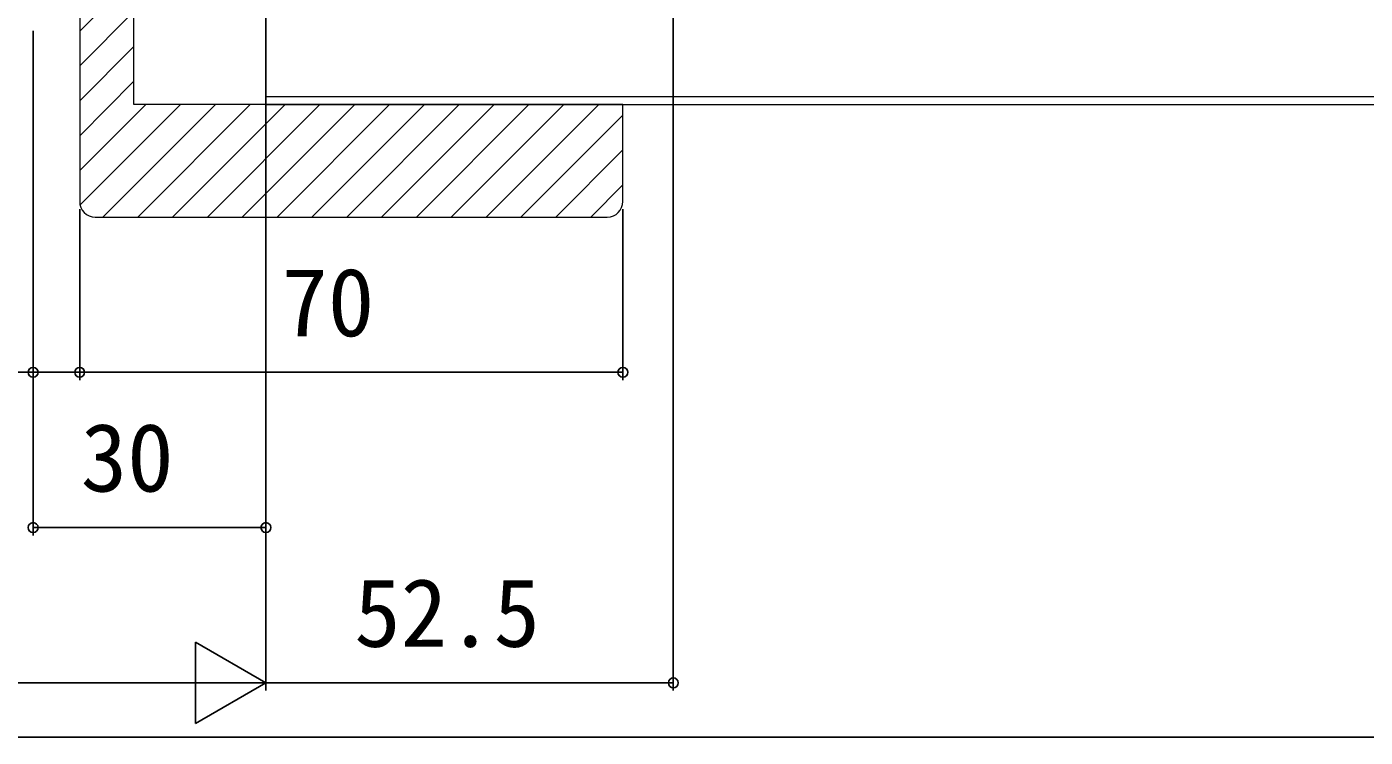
# Model space of a CAD drawing. Units: millimetres, scale not verified. Extents: x -525 to 525, y -783 to 779.
# Drawn here: x 200.4 to 372.9, y -782.8 to -691.3 of the extents above; entities that cross this region are included whole.
import ezdxf
from ezdxf.enums import TextEntityAlignment as Align

# ---------------------------------------------------------------- set-up
doc = ezdxf.new("R2010")
doc.units = ezdxf.units.MM
doc.header["$LTSCALE"] = 4
doc.layers.add('0-7_YKK_D', color=6, linetype='Continuous')
doc.layers.add('0-8_YKK_ZWAK', color=7, linetype='Continuous')
doc.layers.add('0-9_YSS_K', color=3, linetype='Continuous', lineweight=18)
doc.styles.add('ＭＳ ゴシック', font='')
doc.styles.get('ＭＳ ゴシック').set_extended_font_data('MS Gothic')

msp = doc.modelspace()

# ---------------------------------------------------------------- linework, layer by layer
at = {"layer": '0-7_YKK_D'}
for p, q in [((283.746, -584.5), (283.746, -776.798)), ((231.246, -610.3), (231.246, -756.8)), ((201.246, -691.8), (201.246, -756.8)), ((201.246, -691.8), (201.246, -736.8)), ((207.246, -714.8), (207.246, -736.8)), ((207.246, -714.8), (207.246, -736.8)), ((277.246, -714.8), (277.246, -736.8)), ((231.246, -716.8), (231.246, -776.798)), ((231.246, -716.8), (231.246, -776.798)), ((207.246, -735.8), (277.246, -735.8)), ((201.246, -755.8), (231.246, -755.8)), ((231.246, -775.798), (222.152, -770.548)), ((222.152, -770.548), (222.152, -781.048)), ((-158.254, -775.798), (220.746, -775.798)), ((231.246, -775.798), (213.059, -775.798)), ((231.246, -775.798), (222.152, -781.048)), ((231.246, -775.798), (283.746, -775.798))]:
    msp.add_line(p, q, dxfattribs=at)
msp.add_lwpolyline([(207.246, -735.8), (201.246, -735.8), (187.877, -735.8)], dxfattribs=at)
for centre in [(201.246, -735.8), (207.246, -735.8), (207.246, -735.8), (277.246, -735.8), (201.246, -755.8), (231.246, -755.8), (283.746, -775.798)]:
    msp.add_circle(centre, 0.637, dxfattribs=at)
at = {"layer": '0-8_YKK_ZWAK'}
msp.add_lwpolyline([(-525, -782.8), (525, -782.8), (525, 747.2)], dxfattribs=at)
at = {"layer": '0-9_YSS_K'}
for p, q in [((207.246, -691.853), (211.799, -687.3)), ((207.246, -696.344), (214.246, -689.344)), ((231.246, -688.8), (231.246, -701.3)), ((207.246, -700.834), (214.246, -693.834)), ((207.246, -705.324), (214.246, -698.324)), ((231.246, -700.3), (421.27, -700.3)), ((207.246, -709.814), (215.759, -701.3)), ((207.297, -714.252), (220.25, -701.3)), ((210.24, -715.8), (224.74, -701.3)), ((214.73, -715.8), (229.23, -701.3)), ((219.22, -715.8), (233.72, -701.3)), ((223.71, -715.8), (238.21, -701.3)), ((228.2, -715.8), (242.7, -701.3)), ((231.246, -701.3), (421.27, -701.3)), ((232.69, -715.8), (247.19, -701.3)), ((237.18, -715.8), (251.68, -701.3)), ((241.671, -715.8), (256.171, -701.3)), ((246.161, -715.8), (260.661, -701.3)), ((250.651, -715.8), (265.151, -701.3)), ((255.141, -715.8), (269.641, -701.3)), ((259.631, -715.8), (274.131, -701.3)), ((264.121, -715.8), (277.246, -702.676)), ((268.611, -715.8), (277.246, -707.166)), ((273.101, -715.8), (277.246, -711.656)), ((209.246, -715.8), (275.246, -715.8))]:
    msp.add_line(p, q, dxfattribs=at)
msp.add_lwpolyline([(277.246, -713.8), (277.246, -701.3), (214.246, -701.3), (214.246, -687.3), (207.246, -687.3), (207.246, -713.8)], dxfattribs=at)
for centre, start, end in [((209.246, -713.8), 180.00001, 269.99999), ((275.246, -713.8), 270.00001, 359.99999)]:
    msp.add_arc(centre, 2, start, end, dxfattribs=at)

# ---------------------------------------------------------------- texts
at = {"layer": '0-7_YKK_D', "style": 'ＭＳ ゴシック'}
for s, p in [('70', (233.246, -733.8)), ('30', (207.382, -753.8)), ('52.5', (242.632, -773.798))]:
    msp.add_text(s, height=8.798, dxfattribs=at).set_placement(p, align=Align.BOTTOM_LEFT)

doc.saveas('drawing.dxf')
